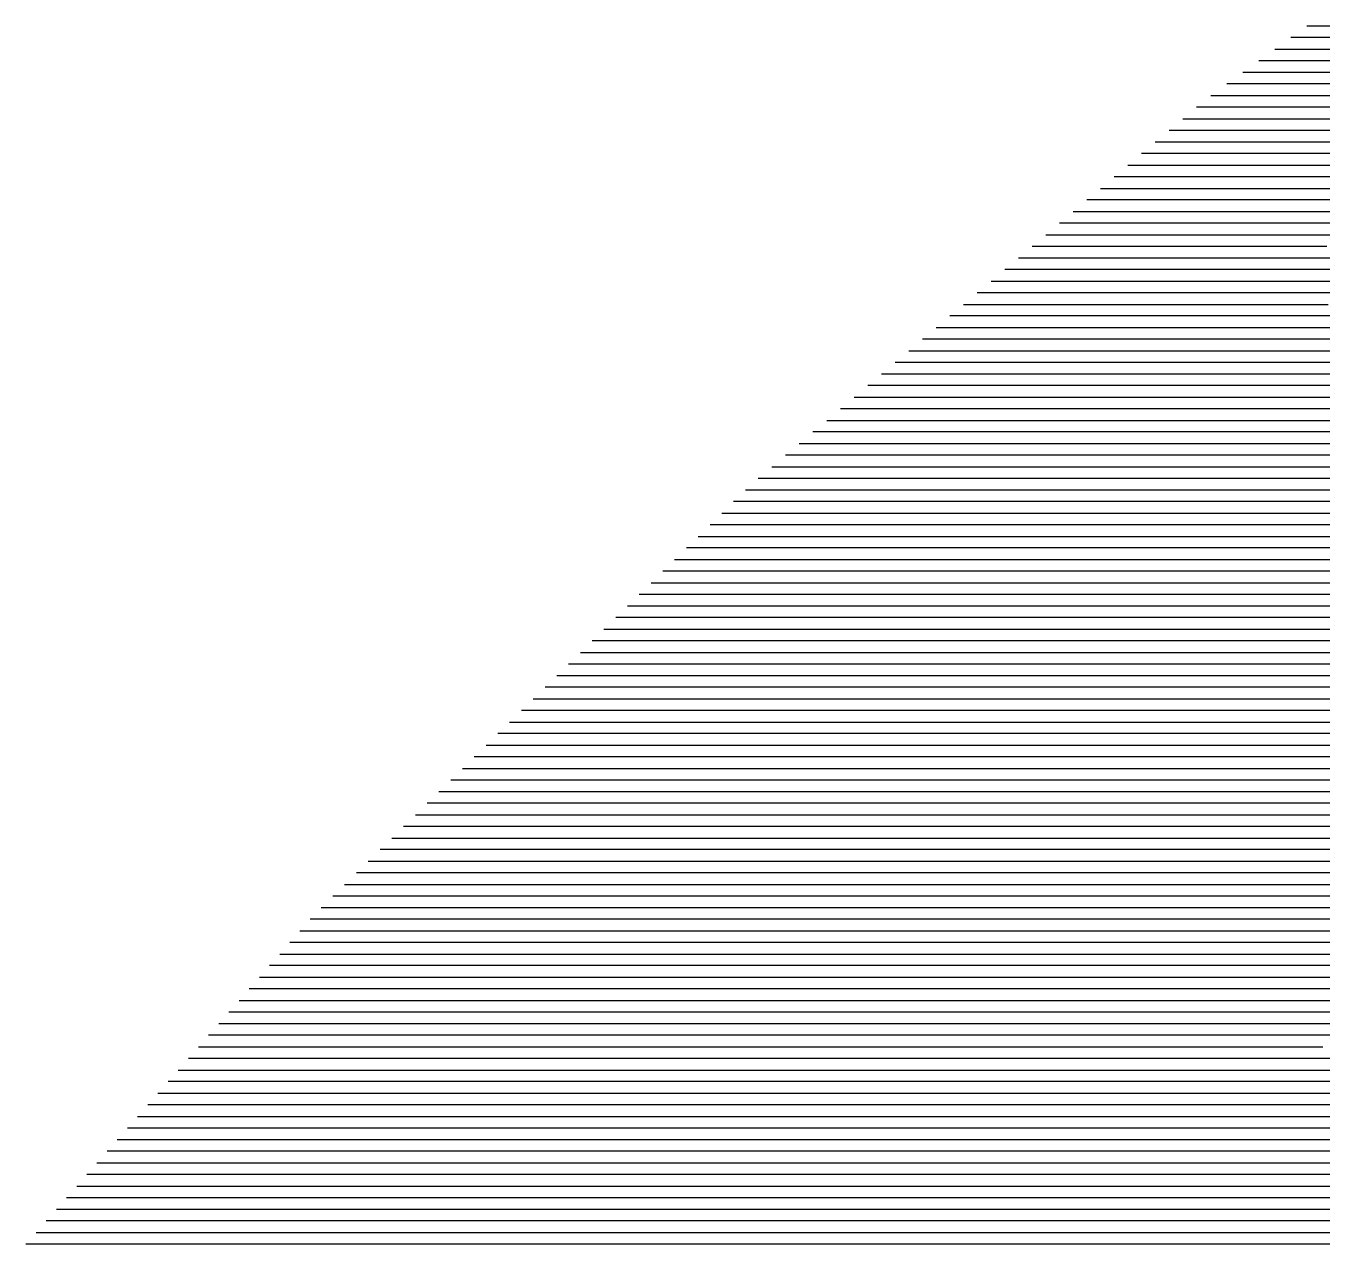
# Model space of a CAD drawing. Header units: metres. Extents: x -6.9 to 6.9, y -7 to 7.
# Drawn here: x -5.206 to -4.088, y 4.548 to 5.598 of the extents above; entities that cross this region are included whole.
import ezdxf

# ---------------------------------------------------------------- set-up
doc = ezdxf.new("R2010")
doc.units = ezdxf.units.M

msp = doc.modelspace()

# ---------------------------------------------------------------- linework, layer by layer
for p, q in [((-3.658601, 5.587827, -0.914424), (-4.115386, 5.587827, -0.982275)), ((-4.101594, 5.597827, -0.980594), (-3.663165, 5.597827, -0.91547)), ((-4.129178, 5.577827, -0.983955), (-3.654037, 5.577827, -0.913378)), ((-3.649472, 5.567827, -0.912331), (-4.142971, 5.567827, -0.985636)), ((-4.156763, 5.557827, -0.987317), (-3.644908, 5.557827, -0.911285)), ((-3.640343, 5.547827, -0.910239), (-4.170555, 5.547827, -0.988997)), ((-4.184347, 5.537827, -0.990678), (-3.635779, 5.537827, -0.909193)), ((-4.183898, 5.527827, -0.990247), (-4.196705, 5.527827, -0.992138)), ((-4.182288, 5.527827, -0.990004), (-4.183898, 5.527827, -0.990247)), ((-3.631214, 5.527827, -0.908147), (-4.182288, 5.527827, -0.990004)), ((-4.20851, 5.517827, -0.993513), (-4.177962, 5.517827, -0.989003)), ((-4.177962, 5.517827, -0.989003), (-4.174122, 5.517827, -0.988423)), ((-4.174122, 5.517827, -0.988423), (-3.62665, 5.517827, -0.907101)), ((-4.23212, 5.497827, -0.996263), (-4.16609, 5.497827, -0.986515)), ((-4.172026, 5.507827, -0.987759), (-4.220315, 5.507827, -0.994888)), ((-4.165956, 5.507827, -0.986842), (-4.172026, 5.507827, -0.987759)), ((-4.16609, 5.497827, -0.986515), (-4.15779, 5.497827, -0.98526)), ((-3.622085, 5.507827, -0.906055), (-4.165956, 5.507827, -0.986842)), ((-4.15779, 5.497827, -0.98526), (-3.617521, 5.497827, -0.905009)), ((-4.160154, 5.487827, -0.985271), (-4.243925, 5.487827, -0.997638)), ((-4.149624, 5.487827, -0.983679), (-4.160154, 5.487827, -0.985271)), ((-3.612957, 5.487827, -0.903962), (-4.149624, 5.487827, -0.983679)), ((-4.25573, 5.477827, -0.999013), (-4.154218, 5.477827, -0.984027)), ((-4.154218, 5.477827, -0.984027), (-4.141458, 5.477827, -0.982098)), ((-4.141458, 5.477827, -0.982098), (-3.608392, 5.477827, -0.902916)), ((-4.148282, 5.467827, -0.982783), (-4.267535, 5.467827, -1.000389)), ((-4.133293, 5.467827, -0.980517), (-4.148282, 5.467827, -0.982783)), ((-3.603828, 5.467827, -0.90187), (-4.133293, 5.467827, -0.980517)), ((-4.27934, 5.457827, -1.001764), (-4.142346, 5.457827, -0.981539)), ((-4.142346, 5.457827, -0.981539), (-4.125127, 5.457827, -0.978936)), ((-4.125127, 5.457827, -0.978936), (-3.599263, 5.457827, -0.900824)), ((-4.13641, 5.447827, -0.980295), (-4.291145, 5.447827, -1.003139)), ((-4.116961, 5.447827, -0.977355), (-4.13641, 5.447827, -0.980295)), ((-3.594699, 5.447827, -0.899778), (-4.116961, 5.447827, -0.977355)), ((-4.30295, 5.437827, -1.004514), (-4.130474, 5.437827, -0.979051)), ((-4.130474, 5.437827, -0.979051), (-4.108795, 5.437827, -0.975774)), ((-4.108795, 5.437827, -0.975774), (-3.590134, 5.437827, -0.898732)), ((-4.124538, 5.427827, -0.977807), (-4.314755, 5.427827, -1.005889)), ((-4.100629, 5.427827, -0.974193), (-4.124538, 5.427827, -0.977807)), ((-3.58557, 5.427827, -0.897686), (-4.100629, 5.427827, -0.974193)), ((-4.32656, 5.417827, -1.007264), (-4.118602, 5.417827, -0.976563)), ((-4.118602, 5.417827, -0.976563), (-4.092463, 5.417827, -0.972612)), ((-4.092463, 5.417827, -0.972612), (-3.581005, 5.417827, -0.896639)), ((-4.35017, 5.397827, -1.010014), (-4.106731, 5.397827, -0.974076)), ((-4.112666, 5.407827, -0.975319), (-4.338365, 5.407827, -1.008639)), ((-4.084297, 5.407827, -0.971031), (-4.112666, 5.407827, -0.975319)), ((-4.106731, 5.397827, -0.974076), (-4.076131, 5.397827, -0.96945)), ((-4.100795, 5.387827, -0.972832), (-4.361975, 5.387827, -1.01139)), ((-4.067965, 5.387827, -0.967868), (-4.100795, 5.387827, -0.972832)), ((-4.37378, 5.377827, -1.012765), (-4.094859, 5.377827, -0.971588)), ((-4.094859, 5.377827, -0.971588), (-4.059799, 5.377827, -0.966287)), ((-4.088923, 5.367827, -0.970344), (-4.385585, 5.367827, -1.01414)), ((-4.051633, 5.367827, -0.964706), (-4.088923, 5.367827, -0.970344)), ((-4.39739, 5.357827, -1.015515), (-4.082987, 5.357827, -0.9691)), ((-4.077051, 5.347827, -0.967856), (-4.409195, 5.347827, -1.01689)), ((-4.421, 5.337827, -1.018265), (-4.071115, 5.337827, -0.966612)), ((-4.065179, 5.327827, -0.965368), (-4.432805, 5.327827, -1.01964)), ((-4.053307, 5.307827, -0.96288), (-4.456415, 5.307827, -1.022391)), ((-4.44461, 5.317827, -1.021015), (-4.059243, 5.317827, -0.964124)), ((-4.46822, 5.297827, -1.023766), (-4.047371, 5.297827, -0.961636)), ((-4.041435, 5.287827, -0.960392), (-4.480026, 5.287827, -1.025141)), ((-4.491831, 5.277827, -1.026516), (-4.035499, 5.277827, -0.959148)), ((-4.029563, 5.267827, -0.957904), (-4.503636, 5.267827, -1.027891)), ((-4.515441, 5.257827, -1.029266), (-4.023627, 5.257827, -0.95666)), ((-4.017691, 5.247827, -0.955416), (-4.527246, 5.247827, -1.030641)), ((-4.539051, 5.237827, -1.032016), (-4.011756, 5.237827, -0.954172)), ((-4.00582, 5.227827, -0.952928), (-4.550856, 5.227827, -1.033392)), ((-3.993948, 5.207827, -0.95044), (-4.574466, 5.207827, -1.036142)), ((-4.562661, 5.217827, -1.034767), (-3.999884, 5.217827, -0.951684)), ((-4.585539, 5.197827, -1.037405), (-4.57816, 5.197827, -1.036323)), ((-4.57816, 5.197827, -1.036323), (-4.57649, 5.197827, -1.036073)), ((-4.57649, 5.197827, -1.036073), (-3.988012, 5.197827, -0.949196)), ((-4.571728, 5.187827, -1.035015), (-4.5957, 5.187827, -1.03853)), ((-4.566305, 5.187827, -1.034202), (-4.571728, 5.187827, -1.035015)), ((-3.982076, 5.187827, -0.947952), (-4.566305, 5.187827, -1.034202)), ((-4.60586, 5.177827, -1.039654), (-4.565297, 5.177827, -1.033706)), ((-4.565297, 5.177827, -1.033706), (-4.55612, 5.177827, -1.03233)), ((-4.55612, 5.177827, -1.03233), (-3.97614, 5.177827, -0.946708)), ((-4.558865, 5.167827, -1.032398), (-4.616021, 5.167827, -1.040779)), ((-4.545934, 5.167827, -1.030459), (-4.558865, 5.167827, -1.032398)), ((-3.970204, 5.167827, -0.945464), (-4.545934, 5.167827, -1.030459)), ((-4.626182, 5.157827, -1.041903), (-4.552434, 5.157827, -1.031089)), ((-4.552434, 5.157827, -1.031089), (-4.535749, 5.157827, -1.028588)), ((-4.535749, 5.157827, -1.028588), (-3.964268, 5.157827, -0.94422)), ((-4.546003, 5.147827, -1.029781), (-4.636342, 5.147827, -1.043027)), ((-4.525564, 5.147827, -1.026716), (-4.546003, 5.147827, -1.029781)), ((-3.958332, 5.147827, -0.942976), (-4.525564, 5.147827, -1.026716)), ((-4.646503, 5.137827, -1.044152), (-4.539571, 5.137827, -1.028472)), ((-4.539571, 5.137827, -1.028472), (-4.515378, 5.137827, -1.024845)), ((-4.515378, 5.137827, -1.024845), (-3.952396, 5.137827, -0.941732)), ((-4.666824, 5.117827, -1.0464), (-4.526708, 5.117827, -1.025855)), ((-4.53314, 5.127827, -1.027164), (-4.656663, 5.127827, -1.045276)), ((-4.505193, 5.127827, -1.022974), (-4.53314, 5.127827, -1.027164)), ((-4.526708, 5.117827, -1.025855), (-4.495008, 5.117827, -1.021103)), ((-3.94646, 5.127827, -0.940488), (-4.505193, 5.127827, -1.022974)), ((-4.495008, 5.117827, -1.021103), (-3.940524, 5.117827, -0.939244)), ((-4.520277, 5.107827, -1.024547), (-4.676984, 5.107827, -1.047525)), ((-4.484822, 5.107827, -1.019231), (-4.520277, 5.107827, -1.024547)), ((-3.934588, 5.107827, -0.938), (-4.484822, 5.107827, -1.019231)), ((-4.687145, 5.097827, -1.048649), (-4.513845, 5.097827, -1.023238)), ((-4.513845, 5.097827, -1.023238), (-4.474637, 5.097827, -1.01736)), ((-4.474637, 5.097827, -1.01736), (-3.928652, 5.097827, -0.936756)), ((-4.507414, 5.087827, -1.021929), (-4.697305, 5.087827, -1.049774)), ((-4.464452, 5.087827, -1.015489), (-4.507414, 5.087827, -1.021929)), ((-3.922716, 5.087827, -0.935512), (-4.464452, 5.087827, -1.015489)), ((-4.707466, 5.077827, -1.050898), (-4.500982, 5.077827, -1.020621)), ((-4.500982, 5.077827, -1.020621), (-4.454266, 5.077827, -1.013617)), ((-4.454266, 5.077827, -1.013617), (-3.916781, 5.077827, -0.934269)), ((-4.494551, 5.067827, -1.019312), (-4.717626, 5.067827, -1.052022)), ((-4.444081, 5.067827, -1.011746), (-4.494551, 5.067827, -1.019312)), ((-3.910845, 5.067827, -0.933025), (-4.444081, 5.067827, -1.011746)), ((-4.727787, 5.057827, -1.053147), (-4.488119, 5.057827, -1.018004)), ((-4.488119, 5.057827, -1.018004), (-4.433896, 5.057827, -1.009875)), ((-4.433896, 5.057827, -1.009875), (-3.904909, 5.057827, -0.931781)), ((-4.481688, 5.047827, -1.016695), (-4.737947, 5.047827, -1.054271)), ((-4.42371, 5.047827, -1.008003), (-4.481688, 5.047827, -1.016695)), ((-3.898973, 5.047827, -0.930537), (-4.42371, 5.047827, -1.008003)), ((-4.748108, 5.037827, -1.055395), (-4.475256, 5.037827, -1.015387)), ((-4.475256, 5.037827, -1.015387), (-4.413525, 5.037827, -1.006132)), ((-4.413525, 5.037827, -1.006132), (-3.893037, 5.037827, -0.929293)), ((-4.768429, 5.017827, -1.057644), (-4.462393, 5.017827, -1.01277)), ((-4.468825, 5.027827, -1.014078), (-4.758268, 5.027827, -1.05652)), ((-4.40334, 5.027827, -1.004261), (-4.468825, 5.027827, -1.014078)), ((-4.462393, 5.017827, -1.01277), (-4.393154, 5.017827, -1.002389)), ((-3.887101, 5.027827, -0.928049), (-4.40334, 5.027827, -1.004261)), ((-4.393154, 5.017827, -1.002389), (-3.881165, 5.017827, -0.926805)), ((-4.455962, 5.007827, -1.011461), (-4.77859, 5.007827, -1.058769)), ((-4.382969, 5.007827, -1.000518), (-4.455962, 5.007827, -1.011461)), ((-3.875229, 5.007827, -0.925561), (-4.382969, 5.007827, -1.000518)), ((-4.78875, 4.997827, -1.059893), (-4.449531, 4.997827, -1.010153)), ((-4.449531, 4.997827, -1.010153), (-4.372783, 4.997827, -0.998647)), ((-4.372783, 4.997827, -0.998647), (-3.869293, 4.997827, -0.924317)), ((-4.443099, 4.987827, -1.008844), (-4.798911, 4.987827, -1.061017)), ((-4.362598, 4.987827, -0.996776), (-4.443099, 4.987827, -1.008844)), ((-3.863357, 4.987827, -0.923073), (-4.362598, 4.987827, -0.996776)), ((-4.809071, 4.977827, -1.062142), (-4.436668, 4.977827, -1.007536)), ((-4.436668, 4.977827, -1.007536), (-4.352413, 4.977827, -0.994904)), ((-4.352413, 4.977827, -0.994904), (-3.857421, 4.977827, -0.921829)), ((-4.430236, 4.967827, -1.006227), (-4.819232, 4.967827, -1.063266)), ((-4.342227, 4.967827, -0.993033), (-4.430236, 4.967827, -1.006227)), ((-3.851485, 4.967827, -0.920585), (-4.342227, 4.967827, -0.993033)), ((-4.829392, 4.957827, -1.064391), (-4.423805, 4.957827, -1.004919)), ((-4.423805, 4.957827, -1.004919), (-4.332042, 4.957827, -0.991162)), ((-4.332042, 4.957827, -0.991162), (-3.845549, 4.957827, -0.919341)), ((-4.417373, 4.947827, -1.00361), (-4.839553, 4.947827, -1.065515)), ((-4.321857, 4.947827, -0.98929), (-4.417373, 4.947827, -1.00361)), ((-3.839613, 4.947827, -0.918097), (-4.321857, 4.947827, -0.98929)), ((-4.40451, 4.927827, -1.000993), (-4.859874, 4.927827, -1.067764)), ((-4.849713, 4.937827, -1.066639), (-4.410942, 4.937827, -1.002301)), ((-4.410942, 4.937827, -1.002301), (-4.311671, 4.937827, -0.987419)), ((-4.301486, 4.927827, -0.985548), (-4.40451, 4.927827, -1.000993)), ((-4.311671, 4.937827, -0.987419), (-3.833677, 4.937827, -0.916853)), ((-3.827742, 4.927827, -0.915609), (-4.301486, 4.927827, -0.985548)), ((-4.870034, 4.917827, -1.068888), (-4.398079, 4.917827, -0.999684)), ((-4.398079, 4.917827, -0.999684), (-4.291301, 4.917827, -0.983676)), ((-4.291301, 4.917827, -0.983676), (-3.821806, 4.917827, -0.914365)), ((-4.391647, 4.907827, -0.998376), (-4.880195, 4.907827, -1.070012)), ((-4.281115, 4.907827, -0.981805), (-4.391647, 4.907827, -0.998376)), ((-3.81587, 4.907827, -0.913121), (-4.281115, 4.907827, -0.981805)), ((-4.890355, 4.897827, -1.071137), (-4.385216, 4.897827, -0.997067)), ((-4.385216, 4.897827, -0.997067), (-4.27093, 4.897827, -0.979934)), ((-4.27093, 4.897827, -0.979934), (-3.809934, 4.897827, -0.911877)), ((-4.378784, 4.887827, -0.995759), (-4.900516, 4.887827, -1.072261)), ((-4.260745, 4.887827, -0.978062), (-4.378784, 4.887827, -0.995759)), ((-3.803998, 4.887827, -0.910633), (-4.260745, 4.887827, -0.978062)), ((-4.910676, 4.877827, -1.073386), (-4.372353, 4.877827, -0.99445)), ((-4.372353, 4.877827, -0.99445), (-4.250559, 4.877827, -0.976191)), ((-4.250559, 4.877827, -0.976191), (-3.798062, 4.877827, -0.909389)), ((-4.365921, 4.867827, -0.993142), (-4.920837, 4.867827, -1.07451)), ((-4.240374, 4.867827, -0.97432), (-4.365921, 4.867827, -0.993142)), ((-3.792126, 4.867827, -0.908145), (-4.240374, 4.867827, -0.97432)), ((-4.930998, 4.857827, -1.075634), (-4.35949, 4.857827, -0.991833)), ((-4.35949, 4.857827, -0.991833), (-4.230189, 4.857827, -0.972449)), ((-4.230189, 4.857827, -0.972449), (-3.78619, 4.857827, -0.906901)), ((-4.353059, 4.847827, -0.990525), (-4.941158, 4.847827, -1.076759)), ((-4.220003, 4.847827, -0.970577), (-4.353059, 4.847827, -0.990525)), ((-3.780254, 4.847827, -0.905657), (-4.220003, 4.847827, -0.970577)), ((-4.952532, 4.827827, -1.0777), (-4.960749, 4.827827, -1.078897)), ((-4.950487, 4.827827, -1.077396), (-4.952532, 4.827827, -1.0777)), ((-4.951319, 4.837827, -1.077883), (-4.346627, 4.837827, -0.989216)), ((-4.340196, 4.827827, -0.987908), (-4.950487, 4.827827, -1.077396)), ((-4.346627, 4.837827, -0.989216), (-4.209818, 4.837827, -0.968706)), ((-4.199633, 4.827827, -0.966835), (-4.340196, 4.827827, -0.987908)), ((-4.209818, 4.837827, -0.968706), (-3.774318, 4.837827, -0.904413)), ((-3.768382, 4.827827, -0.903169), (-4.199633, 4.827827, -0.966835)), ((-4.9695, 4.817827, -1.079808), (-4.945411, 4.817827, -1.076297)), ((-4.945411, 4.817827, -1.076297), (-4.939416, 4.817827, -1.075407)), ((-4.939416, 4.817827, -1.075407), (-4.333764, 4.817827, -0.986599)), ((-4.333764, 4.817827, -0.986599), (-4.189447, 4.817827, -0.964963)), ((-4.189447, 4.817827, -0.964963), (-3.762446, 4.817827, -0.901925)), ((-4.93829, 4.807827, -1.074895), (-4.978251, 4.807827, -1.080719)), ((-4.928345, 4.807827, -1.073418), (-4.93829, 4.807827, -1.074895)), ((-4.327333, 4.807827, -0.985291), (-4.928345, 4.807827, -1.073418)), ((-4.179262, 4.807827, -0.963092), (-4.327333, 4.807827, -0.985291)), ((-3.75651, 4.807827, -0.900681), (-4.179262, 4.807827, -0.963092)), ((-4.987002, 4.797827, -1.081629), (-4.931169, 4.797827, -1.073493)), ((-4.931169, 4.797827, -1.073493), (-4.917275, 4.797827, -1.071429)), ((-4.917275, 4.797827, -1.071429), (-4.320901, 4.797827, -0.983982)), ((-4.320901, 4.797827, -0.983982), (-4.169077, 4.797827, -0.961221)), ((-4.169077, 4.797827, -0.961221), (-3.750574, 4.797827, -0.899437)), ((-4.924048, 4.787827, -1.072091), (-4.995753, 4.787827, -1.08254)), ((-4.906204, 4.787827, -1.06944), (-4.924048, 4.787827, -1.072091)), ((-4.31447, 4.787827, -0.982673), (-4.906204, 4.787827, -1.06944)), ((-4.158891, 4.787827, -0.959349), (-4.31447, 4.787827, -0.982673)), ((-3.744638, 4.787827, -0.898193), (-4.158891, 4.787827, -0.959349)), ((-5.004504, 4.777827, -1.083451), (-4.916927, 4.777827, -1.070689)), ((-4.916927, 4.777827, -1.070689), (-4.895133, 4.777827, -1.067452)), ((-4.895133, 4.777827, -1.067452), (-4.308038, 4.777827, -0.981365)), ((-4.308038, 4.777827, -0.981365), (-4.148706, 4.777827, -0.957478)), ((-4.148706, 4.777827, -0.957478), (-3.738702, 4.777827, -0.896949)), ((-4.909807, 4.767827, -1.069287), (-5.013255, 4.767827, -1.084362)), ((-4.884062, 4.767827, -1.065463), (-4.909807, 4.767827, -1.069287)), ((-4.301607, 4.767827, -0.980056), (-4.884062, 4.767827, -1.065463)), ((-4.138521, 4.767827, -0.955607), (-4.301607, 4.767827, -0.980056)), ((-3.732767, 4.767827, -0.895705), (-4.138521, 4.767827, -0.955607)), ((-5.022006, 4.757827, -1.085272), (-4.902686, 4.757827, -1.067885)), ((-4.902686, 4.757827, -1.067885), (-4.872991, 4.757827, -1.063474)), ((-4.872991, 4.757827, -1.063474), (-4.295175, 4.757827, -0.978748)), ((-4.295175, 4.757827, -0.978748), (-4.128335, 4.757827, -0.953735)), ((-4.128335, 4.757827, -0.953735), (-3.726831, 4.757827, -0.894461)), ((-4.895565, 4.747827, -1.066483), (-5.030757, 4.747827, -1.086183)), ((-4.86192, 4.747827, -1.061485), (-4.895565, 4.747827, -1.066483)), ((-4.288744, 4.747827, -0.977439), (-4.86192, 4.747827, -1.061485)), ((-4.11815, 4.747827, -0.951864), (-4.288744, 4.747827, -0.977439)), ((-3.720895, 4.747827, -0.893218), (-4.11815, 4.747827, -0.951864)), ((-4.881323, 4.727827, -1.063679), (-5.048259, 4.727827, -1.088005)), ((-5.039508, 4.737827, -1.087094), (-4.888444, 4.737827, -1.065081)), ((-4.888444, 4.737827, -1.065081), (-4.85085, 4.737827, -1.059496)), ((-4.839779, 4.727827, -1.057508), (-4.881323, 4.727827, -1.063679)), ((-4.85085, 4.737827, -1.059496), (-4.282312, 4.737827, -0.976131)), ((-4.275881, 4.727827, -0.974822), (-4.839779, 4.727827, -1.057508)), ((-4.282312, 4.737827, -0.976131), (-4.107965, 4.737827, -0.949993)), ((-4.097779, 4.727827, -0.948122), (-4.275881, 4.727827, -0.974822)), ((-4.107965, 4.737827, -0.949993), (-3.714959, 4.737827, -0.891974)), ((-3.709023, 4.727827, -0.89073), (-4.097779, 4.727827, -0.948122)), ((-5.05701, 4.717827, -1.088916), (-4.874202, 4.717827, -1.062277)), ((-4.874202, 4.717827, -1.062277), (-4.828708, 4.717827, -1.055519)), ((-4.828708, 4.717827, -1.055519), (-4.269449, 4.717827, -0.973514)), ((-4.269449, 4.717827, -0.973514), (-4.087594, 4.717827, -0.94625)), ((-4.867081, 4.707827, -1.060875), (-5.065761, 4.707827, -1.089826)), ((-4.817637, 4.707827, -1.05353), (-4.867081, 4.707827, -1.060875)), ((-4.263018, 4.707827, -0.972205), (-4.817637, 4.707827, -1.05353)), ((-4.077409, 4.707827, -0.944379), (-4.263018, 4.707827, -0.972205)), ((-5.074511, 4.697827, -1.090737), (-4.85996, 4.697827, -1.059473)), ((-4.85996, 4.697827, -1.059473), (-4.806566, 4.697827, -1.051541)), ((-4.806566, 4.697827, -1.051541), (-4.256587, 4.697827, -0.970897)), ((-4.256587, 4.697827, -0.970897), (-4.067223, 4.697827, -0.942508)), ((-4.852839, 4.687827, -1.05807), (-5.083262, 4.687827, -1.091648)), ((-4.795495, 4.687827, -1.049552), (-4.852839, 4.687827, -1.05807)), ((-4.250155, 4.687827, -0.969588), (-4.795495, 4.687827, -1.049552)), ((-4.057038, 4.687827, -0.940636), (-4.250155, 4.687827, -0.969588)), ((-5.092013, 4.677827, -1.092559), (-4.845718, 4.677827, -1.056668)), ((-4.845718, 4.677827, -1.056668), (-4.784425, 4.677827, -1.047564)), ((-4.784425, 4.677827, -1.047564), (-4.243724, 4.677827, -0.96828)), ((-4.243724, 4.677827, -0.96828), (-4.046853, 4.677827, -0.938765)), ((-4.838597, 4.667827, -1.055266), (-5.100764, 4.667827, -1.09347)), ((-4.773354, 4.667827, -1.045575), (-4.838597, 4.667827, -1.055266)), ((-4.237292, 4.667827, -0.966971), (-4.773354, 4.667827, -1.045575)), ((-4.036667, 4.667827, -0.936894), (-4.237292, 4.667827, -0.966971)), ((-5.109515, 4.657827, -1.09438), (-4.831476, 4.657827, -1.053864)), ((-4.831476, 4.657827, -1.053864), (-4.762283, 4.657827, -1.043586)), ((-4.762283, 4.657827, -1.043586), (-4.230861, 4.657827, -0.965663)), ((-4.230861, 4.657827, -0.965663), (-4.026482, 4.657827, -0.935022)), ((-5.127017, 4.637827, -1.096202), (-4.817235, 4.637827, -1.05106)), ((-4.824356, 4.647827, -1.052462), (-5.118266, 4.647827, -1.095291)), ((-4.751212, 4.647827, -1.041597), (-4.824356, 4.647827, -1.052462)), ((-4.817235, 4.637827, -1.05106), (-4.740141, 4.637827, -1.039608)), ((-4.224429, 4.647827, -0.964354), (-4.751212, 4.647827, -1.041597)), ((-4.740141, 4.637827, -1.039608), (-4.217998, 4.637827, -0.963045)), ((-4.016297, 4.647827, -0.933151), (-4.224429, 4.647827, -0.964354)), ((-4.217998, 4.637827, -0.963045), (-4.006111, 4.637827, -0.93128)), ((-4.810114, 4.627827, -1.049658), (-5.135768, 4.627827, -1.097113)), ((-4.72907, 4.627827, -1.03762), (-4.810114, 4.627827, -1.049658)), ((-4.211566, 4.627827, -0.961737), (-4.72907, 4.627827, -1.03762)), ((-3.995926, 4.627827, -0.929409), (-4.211566, 4.627827, -0.961737)), ((-5.144519, 4.617827, -1.098024), (-4.802993, 4.617827, -1.048256)), ((-4.802993, 4.617827, -1.048256), (-4.718, 4.617827, -1.035631)), ((-4.718, 4.617827, -1.035631), (-4.205135, 4.617827, -0.960428)), ((-4.205135, 4.617827, -0.960428), (-3.985741, 4.617827, -0.927537)), ((-4.795872, 4.607827, -1.046854), (-5.15327, 4.607827, -1.098934)), ((-4.706929, 4.607827, -1.033642), (-4.795872, 4.607827, -1.046854)), ((-4.198703, 4.607827, -0.95912), (-4.706929, 4.607827, -1.033642)), ((-3.975555, 4.607827, -0.925666), (-4.198703, 4.607827, -0.95912)), ((-5.162021, 4.597827, -1.099845), (-4.788751, 4.597827, -1.045452)), ((-4.788751, 4.597827, -1.045452), (-4.695858, 4.597827, -1.031653)), ((-4.695858, 4.597827, -1.031653), (-4.192272, 4.597827, -0.957811)), ((-4.192272, 4.597827, -0.957811), (-3.96537, 4.597827, -0.923795)), ((-4.78163, 4.587827, -1.04405), (-5.170772, 4.587827, -1.100756)), ((-4.684787, 4.587827, -1.029664), (-4.78163, 4.587827, -1.04405)), ((-4.18584, 4.587827, -0.956503), (-4.684787, 4.587827, -1.029664)), ((-3.955185, 4.587827, -0.921923), (-4.18584, 4.587827, -0.956503)), ((-5.179523, 4.577827, -1.101667), (-4.774509, 4.577827, -1.042648)), ((-4.774509, 4.577827, -1.042648), (-4.673716, 4.577827, -1.027675)), ((-4.673716, 4.577827, -1.027675), (-4.179409, 4.577827, -0.955194)), ((-4.179409, 4.577827, -0.955194), (-3.944999, 4.577827, -0.920052)), ((-4.767388, 4.567827, -1.041246), (-5.188274, 4.567827, -1.102578)), ((-4.662645, 4.567827, -1.025687), (-4.767388, 4.567827, -1.041246)), ((-4.172977, 4.567827, -0.953886), (-4.662645, 4.567827, -1.025687)), ((-3.934814, 4.567827, -0.918181), (-4.172977, 4.567827, -0.953886)), ((-5.197024, 4.557827, -1.103488), (-4.760267, 4.557827, -1.039844)), ((-4.760267, 4.557827, -1.039844), (-4.651575, 4.557827, -1.023698)), ((-4.651575, 4.557827, -1.023698), (-4.166546, 4.557827, -0.952577)), ((-4.166546, 4.557827, -0.952577), (-3.924629, 4.557827, -0.916309)), ((-4.753146, 4.547827, -1.038441), (-5.205775, 4.547827, -1.104399)), ((-4.640504, 4.547827, -1.021709), (-4.753146, 4.547827, -1.038441)), ((-4.160115, 4.547827, -0.951269), (-4.640504, 4.547827, -1.021709)), ((-3.914443, 4.547827, -0.914438), (-4.160115, 4.547827, -0.951269))]:
    msp.add_line(p, q)

doc.saveas('drawing.dxf')
